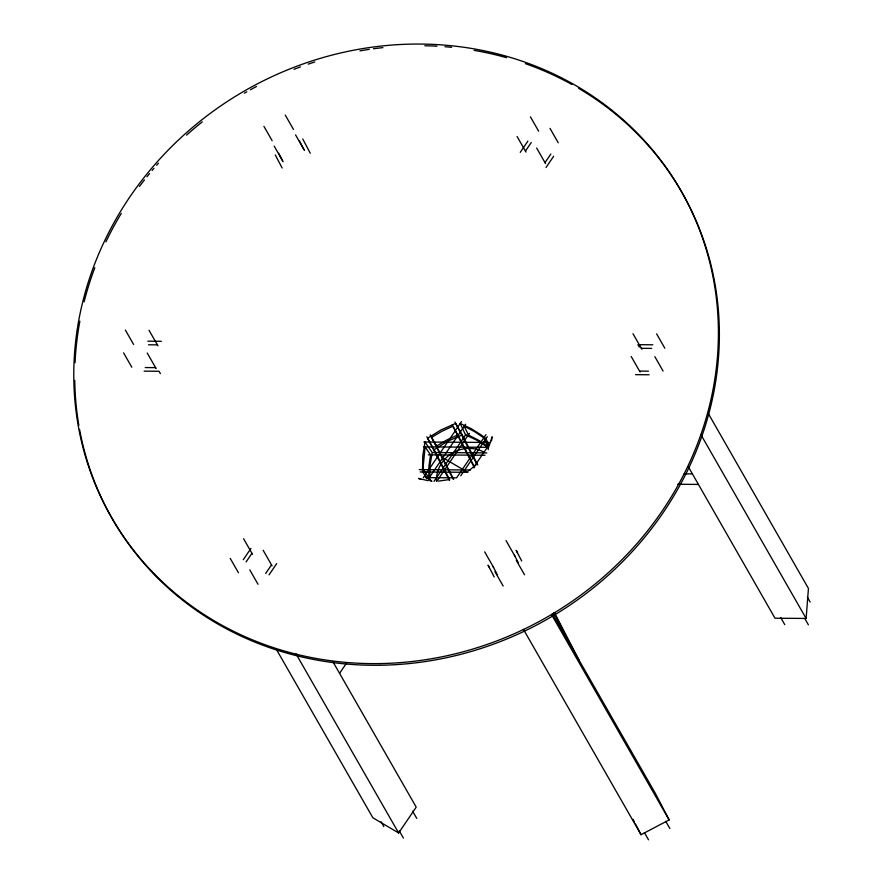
<?xml version="1.0" encoding="UTF-8"?>
<svg xmlns="http://www.w3.org/2000/svg" width="884" height="884" viewBox="0 0 884 884"><rect width="100%" height="100%" fill="white"/><g stroke="black" fill="none" stroke-linecap="round" stroke-linejoin="round"><path stroke-width="1.33" d="M688.216 466.597L775.014 618.225L806.12 618.446L808.451 588.479L707.985 412.961M491.482 440.829L492.101 436.751L489.117 446.111M243.299 559.671L250.934 548.423M520.245 152.346L527.892 141.108M246.095 561.926L251.929 553.329M525.428 151.087L531.273 142.49M265.675 573.462L271.51 564.865M545.008 162.623L550.854 154.026M269.056 574.843L276.703 563.605M546.014 167.529L553.649 156.28M423.337 477.703L461.514 421.558M428.42 478.929L465.614 424.232M434.011 481.36L465.978 434.342M436.873 481.216L469.415 433.359M456.52 477.946L485.979 434.63M460.741 475.78L487.283 436.74M473.493 467.691L488.222 446.033M339.578 673.332L346.55 663.066M276.449 649.475L372.882 817.788L398.651 832.971L416.22 807.125L332.782 661.486M468.465 471.017L477.073 463.89M449.68 479.758L434.11 449.757L447.647 441.238L462.199 434.928L477.78 464.962M523.45 629.386L641.033 834.695L669.144 819.91L655.619 793.832L552.378 613.584M438.464 481.139L449.094 479.603M147.838 341.191L161.363 341.29M652.801 344.793L637.928 344.694L639.287 347.081M148.512 344.793L157.374 344.859M641.342 348.318L651.685 348.384M145.263 367.567L155.595 367.633M639.574 371.092L648.436 371.158M144.147 371.158L159.021 371.258L160.391 373.656M635.585 374.661L649.11 374.761M423.867 442L489.095 442.464M423.745 446.862L488.719 447.326M432.641 452.52L486.83 452.906M428.32 454.84L485.018 455.249M419.215 469.625L470.398 469.99M420.143 471.968L467.437 472.299M684.117 473.857L692.404 473.912M426.541 477.625L455.492 477.835M677.708 484.266L698.415 484.421M428.055 480.675L418.497 478.421L420.928 479.382M444.122 458.442L467.923 472.465M431.933 481.228L424.64 475.791L425.922 477.515M431.248 481.327L428.596 479.592M488.388 447.724L477.471 440.519L465.57 434.95L460.221 423.469L471.216 428.663L481.393 435.094L485.979 438.652L488.266 443.735M426.342 478.1L426.762 478.686M427.237 478.542L422.662 471.979L422.53 470.133L422.762 456.045L424.994 442.011L432.199 452.52L429.856 466.332L429.668 480.366M149.009 330.251L157.927 345.821M263.156 550.268L272.062 565.826M412.64 811.225L416.751 818.407M147.23 353.036L156.148 368.606M125.373 330.086L133.606 344.451M243.575 538.732L252.481 554.29M249.796 569.904L258.017 584.269M399.281 830.872L403.391 838.054M123.594 352.871L131.826 367.236M296.063 653.917L398.651 832.971M230.216 558.368L238.437 572.733M381.07 821.722L383.811 826.518M550.003 128.379L558.235 142.744M656.624 333.876L664.845 348.241M807.423 597.264L810.175 602.048M530.422 116.843L538.654 131.208M700.857 434.585L806.12 618.446M536.654 148.026L545.561 163.584M654.845 356.661L663.066 371.026M804.97 618.844L808.396 624.833M632.988 333.71L641.894 349.279M517.074 136.49L525.98 152.048M631.209 356.495L640.115 372.053M780.649 617.474L784.76 624.656M310.262 153.219L302.748 138.987M285.267 115.086L293.499 129.462M295.554 134.898L304.461 150.468M517.516 552.71L516.145 550.323L521.682 560.986M551.55 614.59L669.144 819.91M506.024 540.599L514.941 556.169M516.311 560.412L524.532 574.777M665.763 821.369L669.873 828.551M263.918 126.335L272.139 140.7M274.195 146.147L283.112 161.717M282.162 168.015L275.267 154.965M484.664 551.848L493.581 567.406M494.952 571.661L503.173 586.026M644.403 832.617L648.513 839.8M489.416 567.506L488.045 565.119L494.2 576.965M462.199 434.928L455.669 423.436L440.972 429.944L427.569 438.232L434.099 449.724M554.323 612.501L578.998 660.05M454.94 422.022L476.83 464.222M554.003 612.966L572.976 649.552M457.404 434.077L474.564 467.15M452.188 424.861L474.432 467.747M299.422 140.843L303.919 149.507M514.389 555.196L518.245 562.633M633.043 819.291L634.27 821.667M635.508 824.032L641.033 834.695M434.773 442.873L453.647 479.272M430.199 434.884L453.083 478.984M426.839 436.807L449.359 480.233M278.703 153.319L282.56 160.755M493.029 566.445L497.526 575.119M488.808 444.42L487.957 442.453L488.244 449.602M436.486 481.183A31.26 28.907 -29.8 0 1 452.221 453.149A31.26 28.907 -29.8 0 1 484.454 452.453M578.677 88.356A328.262 303.488 -29.8 0 1 571.738 603.905A328.262 303.488 -29.8 0 1 79.571 429.436M78.853 425.403A328.262 303.488 -29.8 0 1 74.764 380.363M75.052 362.749A328.262 303.488 -29.8 0 1 79.858 321.179M84.102 301.864A328.262 303.488 -29.8 0 1 94.831 267.675M105.881 241.851A328.262 303.488 -29.8 0 1 121.263 213.431M139.451 186.447A328.262 303.488 -29.8 0 1 144.423 179.96M146.954 176.756A328.262 303.488 -29.8 0 1 149.54 173.584M152.158 170.435A328.262 303.488 -29.8 0 1 153.938 168.358M156.623 165.264A328.262 303.488 -29.8 0 1 158.435 163.22M186.524 135.13A328.262 303.488 -29.8 0 1 202.303 121.859M244.404 93.185A328.262 303.488 -29.8 0 1 246.791 91.814M250.404 89.781A328.262 303.488 -29.8 0 1 256.459 86.499M294.018 69.317A328.262 303.488 -29.8 0 1 300.461 66.897M308.24 64.145A328.262 303.488 -29.8 0 1 314.759 62.002M359.954 50.874A328.262 303.488 -29.8 0 1 369.379 49.349M373.424 48.775A328.262 303.488 -29.8 0 1 382.882 47.626M424.817 45.758A328.262 303.488 -29.8 0 1 436.928 46.2M444.972 46.73A328.262 303.488 -29.8 0 1 451.658 47.327M474.178 50.377A328.262 303.488 -29.8 0 1 506.554 57.681M525.416 63.648A328.262 303.488 -29.8 0 1 571.915 84.499M423.27 465.548L423.348 469.647L428.773 477.636L428.972 466.023L430.552 454.862L425.127 446.873L423.27 465.548M436.663 446.022L431.525 437.447L441.912 431.281L452.884 426.21L457.835 434.906L447.05 439.823L436.663 446.022M468.509 435.072L464.222 426.287L474.365 431.502L483.802 437.823L487.891 446.519L478.686 440.276L468.509 435.072M379.601 663.586A328.262 303.488 -29.8 0 0 683.122 194.568A328.262 303.488 -29.8 0 0 125.583 203.364A328.262 303.488 -29.8 0 0 379.601 663.586"/></g></svg>
